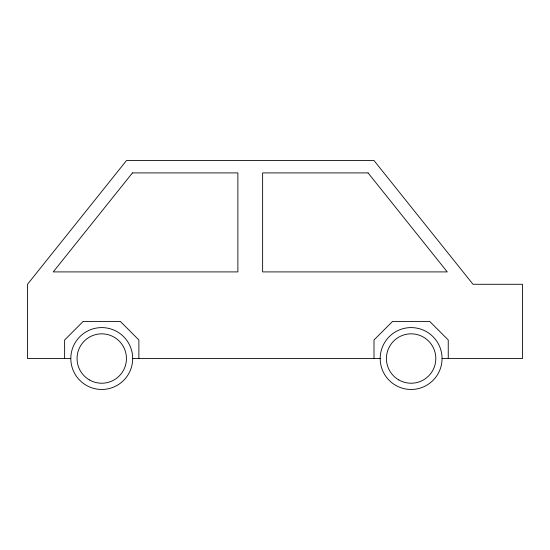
<?xml version="1.0" encoding="UTF-8"?>
<svg xmlns="http://www.w3.org/2000/svg" width="550" height="550" viewBox="0 0 550 550"><rect width="100%" height="100%" fill="white"/><g stroke="black" fill="none" stroke-linecap="round" stroke-linejoin="round"><path stroke-width="0.82" d="M70.812 358.531L27.5 358.531L27.5 284.281L126.5 160.531L374 160.531L473 284.281L522.5 284.281L522.5 358.531L442.062 358.531A30.938 30.938 0 0 1 395.656 385.323A30.938 30.938 0 0 1 395.656 331.739A30.938 30.938 0 0 1 442.062 358.531M132.688 358.531A30.938 30.938 0 0 1 86.281 385.323A30.938 30.938 0 0 1 86.281 331.739A30.938 30.938 0 0 1 132.688 358.531L380.188 358.531M448.25 358.531L448.25 339.969L429.688 321.406L392.562 321.406L374 339.969L374 358.531M138.875 358.531L138.875 339.969L120.312 321.406L83.188 321.406L64.625 339.969L64.625 358.531M132.447 172.906L53.247 271.906L237.875 271.906L237.875 172.906L132.447 172.906M368.053 172.906L262.625 172.906L262.625 271.906L447.253 271.906L368.053 172.906M89.402 379.919A24.695 24.695 0 0 0 126.445 358.531A24.695 24.695 0 0 0 89.402 337.143A24.695 24.695 0 0 0 89.402 379.919M398.777 379.919A24.695 24.695 0 0 0 435.82 358.531A24.695 24.695 0 0 0 398.777 337.143A24.695 24.695 0 0 0 398.777 379.919"/></g></svg>
